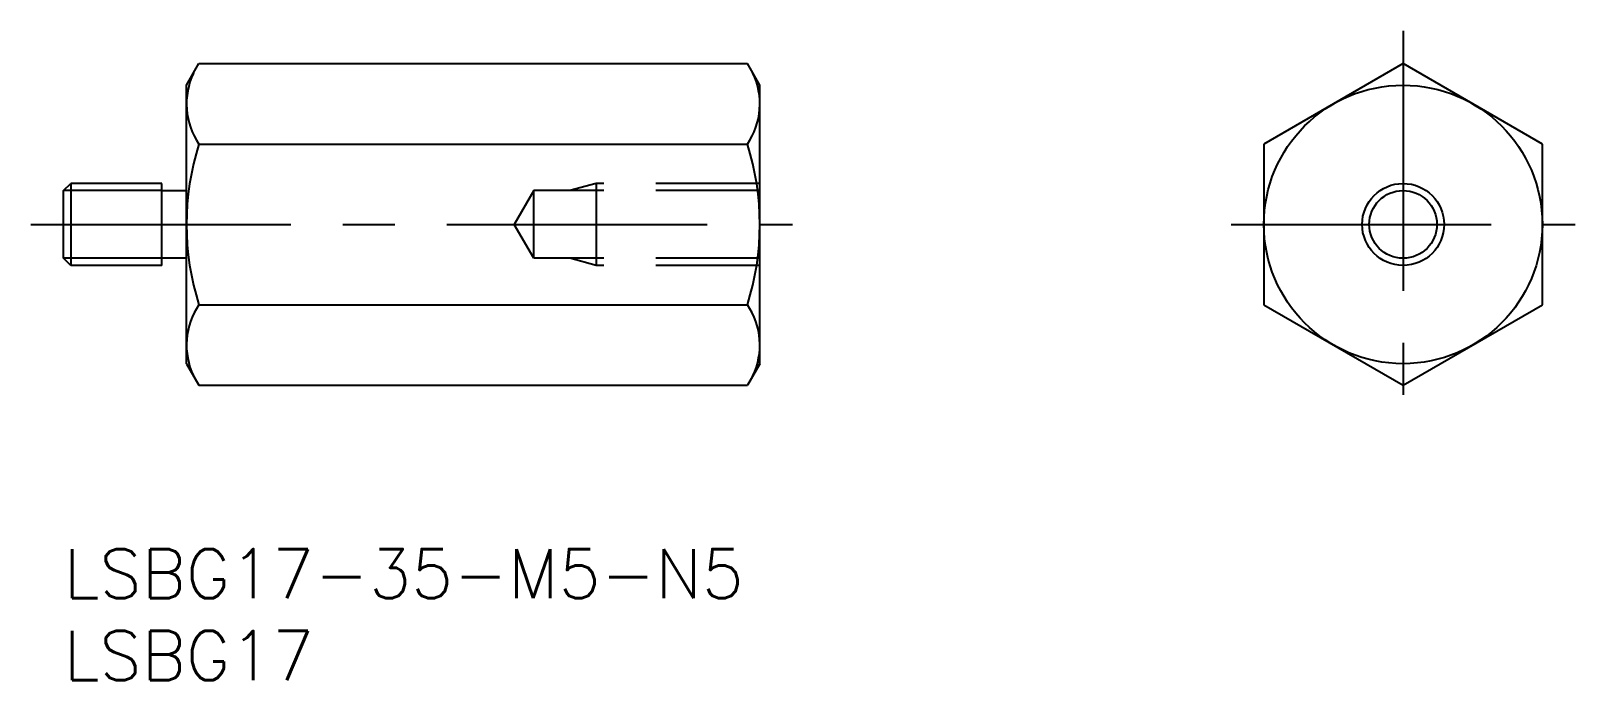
# Model space of a CAD drawing. Extents: x -2 to 92.3, y -8 to 31.6.
import ezdxf

# ---------------------------------------------------------------- set-up
doc = ezdxf.new("R2010")
doc.units = 0
doc.header["$LTSCALE"] = 0.5
doc.linetypes.add('CENTER', pattern=[50.8, 31.75, -6.35, 6.35, -6.35])
doc.linetypes.add('DASHED', pattern=[19.05, 12.7, -6.35])
for name, color, linetype in [('MSM_CENTER', 1, 'CENTER'), ('MSM_CONTINUOUS', 7, 'CONTINUOUS'), ('MSM_DASHED', 4, 'DASHED'), ('MSM_NARROW', 5, 'CONTINUOUS'), ('MSM_PART_NUMBER', 7, 'CONTINUOUS')]:
    doc.layers.add(name, color=color, linetype=linetype)
doc.styles.get("Standard").update_dxf_attribs({"font": 'txt.shx', "height": 3, "bigfont": 'bigfont.shx'})

# ---------------------------------------------------------------- blocks, each defined once
blk = doc.blocks.new('*U4')
at = {"layer": 'MSM_PART_NUMBER'}
blk.add_text('LSBG17-35-M5-N5', height=3, dxfattribs=at).set_placement((0, -3))
blk = doc.blocks.new('*U5')
at = {"layer": 'MSM_PART_NUMBER'}
blk.add_text('LSBG17', height=3, dxfattribs=at).set_placement((0, -8))

msp = doc.modelspace()

# ---------------------------------------------------------------- linework, layer by layer
at = {"layer": 'MSM_CENTER'}
for p, q in [((81.768, 31.63), (81.768, 8)), ((-2, 19.815), (44.5, 19.815)), ((71.268, 19.815), (92.268, 19.815))]:
    msp.add_line(p, q, dxfattribs=at)
at = {"layer": 'MSM_CONTINUOUS'}
for p, q in [((7.5, 28.315), (8.259, 29.63)), ((8.259, 29.63), (41.741, 29.63)), ((42.5, 28.315), (41.741, 29.63)), ((81.768, 29.63), (73.268, 24.722)), ((90.268, 24.722), (81.768, 29.63)), ((7.5, 11.315), (7.5, 28.315)), ((42.5, 11.315), (42.5, 28.315)), ((8.259, 24.722), (41.741, 24.722)), ((73.268, 24.722), (73.268, 14.907)), ((90.268, 14.907), (90.268, 24.722)), ((0, 21.882), (0.433, 22.315)), ((0, 17.748), (0, 21.882)), ((6, 22.315), (0.433, 22.315)), ((0.433, 22.315), (0.433, 17.315)), ((6, 17.315), (6, 22.315)), ((7.5, 21.865), (6, 21.865)), ((7.5, 17.765), (7.5, 21.865)), ((0.433, 17.315), (0, 17.748)), ((6, 17.315), (0.433, 17.315)), ((7.5, 17.765), (6, 17.765)), ((8.259, 14.907), (41.741, 14.907)), ((73.268, 14.907), (81.768, 10)), ((81.768, 10), (90.268, 14.907)), ((7.5, 11.315), (8.259, 10)), ((42.5, 11.315), (41.741, 10)), ((8.259, 10), (41.741, 10))]:
    msp.add_line(p, q, dxfattribs=at)
for radius in [8.5, 2.067]:
    msp.add_circle((81.768, 19.815), radius, dxfattribs=at)
for centre, radius, start, end in [((11.845, 27.176), 4.345, 154.38425, 214.38425), ((38.155, 27.176), 4.345, 325.61575, 25.61575), ((23.741, 19.815), 16.241, 162.41205, 197.58795), ((26.259, 19.815), 16.241, 342.41205, 17.58795), ((11.845, 12.454), 4.345, 145.61575, 205.61575), ((38.155, 12.454), 4.345, 334.38425, 34.38425)]:
    msp.add_arc(centre, radius, start, end, dxfattribs=at)
at = {"layer": 'MSM_DASHED'}
for p, q in [((28.693, 21.882), (27.5, 19.815)), ((42.5, 21.882), (28.693, 21.882)), ((28.693, 17.748), (28.693, 21.882)), ((32.5, 22.315), (30.9, 21.882)), ((42.5, 22.315), (32.5, 22.315)), ((32.5, 22.315), (32.5, 17.315)), ((28.693, 17.748), (27.5, 19.815)), ((42.5, 17.748), (28.693, 17.748)), ((32.5, 17.315), (30.9, 17.748)), ((42.5, 17.315), (32.5, 17.315))]:
    msp.add_line(p, q, dxfattribs=at)
at = {"layer": 'MSM_NARROW'}
for p, q in [((6, 21.882), (0, 21.882)), ((6, 17.748), (0, 17.748))]:
    msp.add_line(p, q, dxfattribs=at)
msp.add_circle((81.768, 19.815), 2.5, dxfattribs=at)

# ---------------------------------------------------------------- block references
at = {"layer": 'MSM_CONTINUOUS'}
for name in ['*U4', '*U5']:
    msp.add_blockref(name, (0, 0), dxfattribs=at)

doc.saveas('drawing.dxf')
